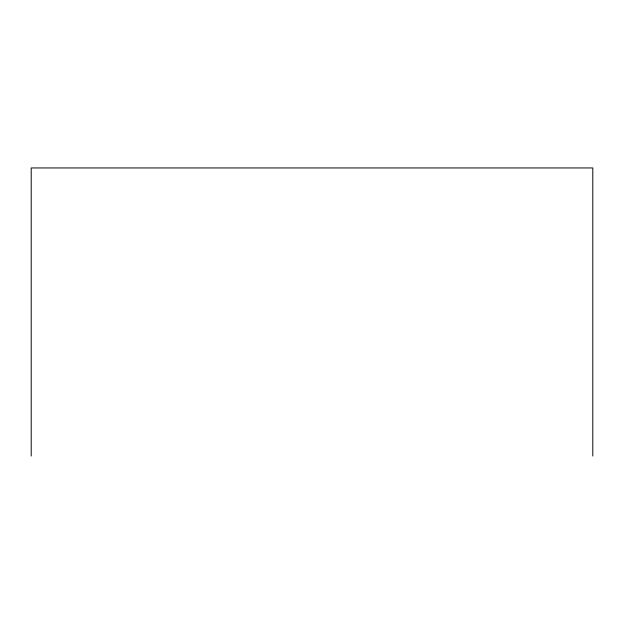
<?xml version="1.0" encoding="UTF-8"?>
<svg xmlns="http://www.w3.org/2000/svg" width="624" height="624" viewBox="0 0 624 624"><rect width="100%" height="100%" fill="white"/><g stroke="black" fill="none" stroke-linecap="round" stroke-linejoin="round"><path stroke-width="0.94" d="M592.8 456.05L592.8 167.95L31.2 167.95L31.2 456.05"/></g></svg>
